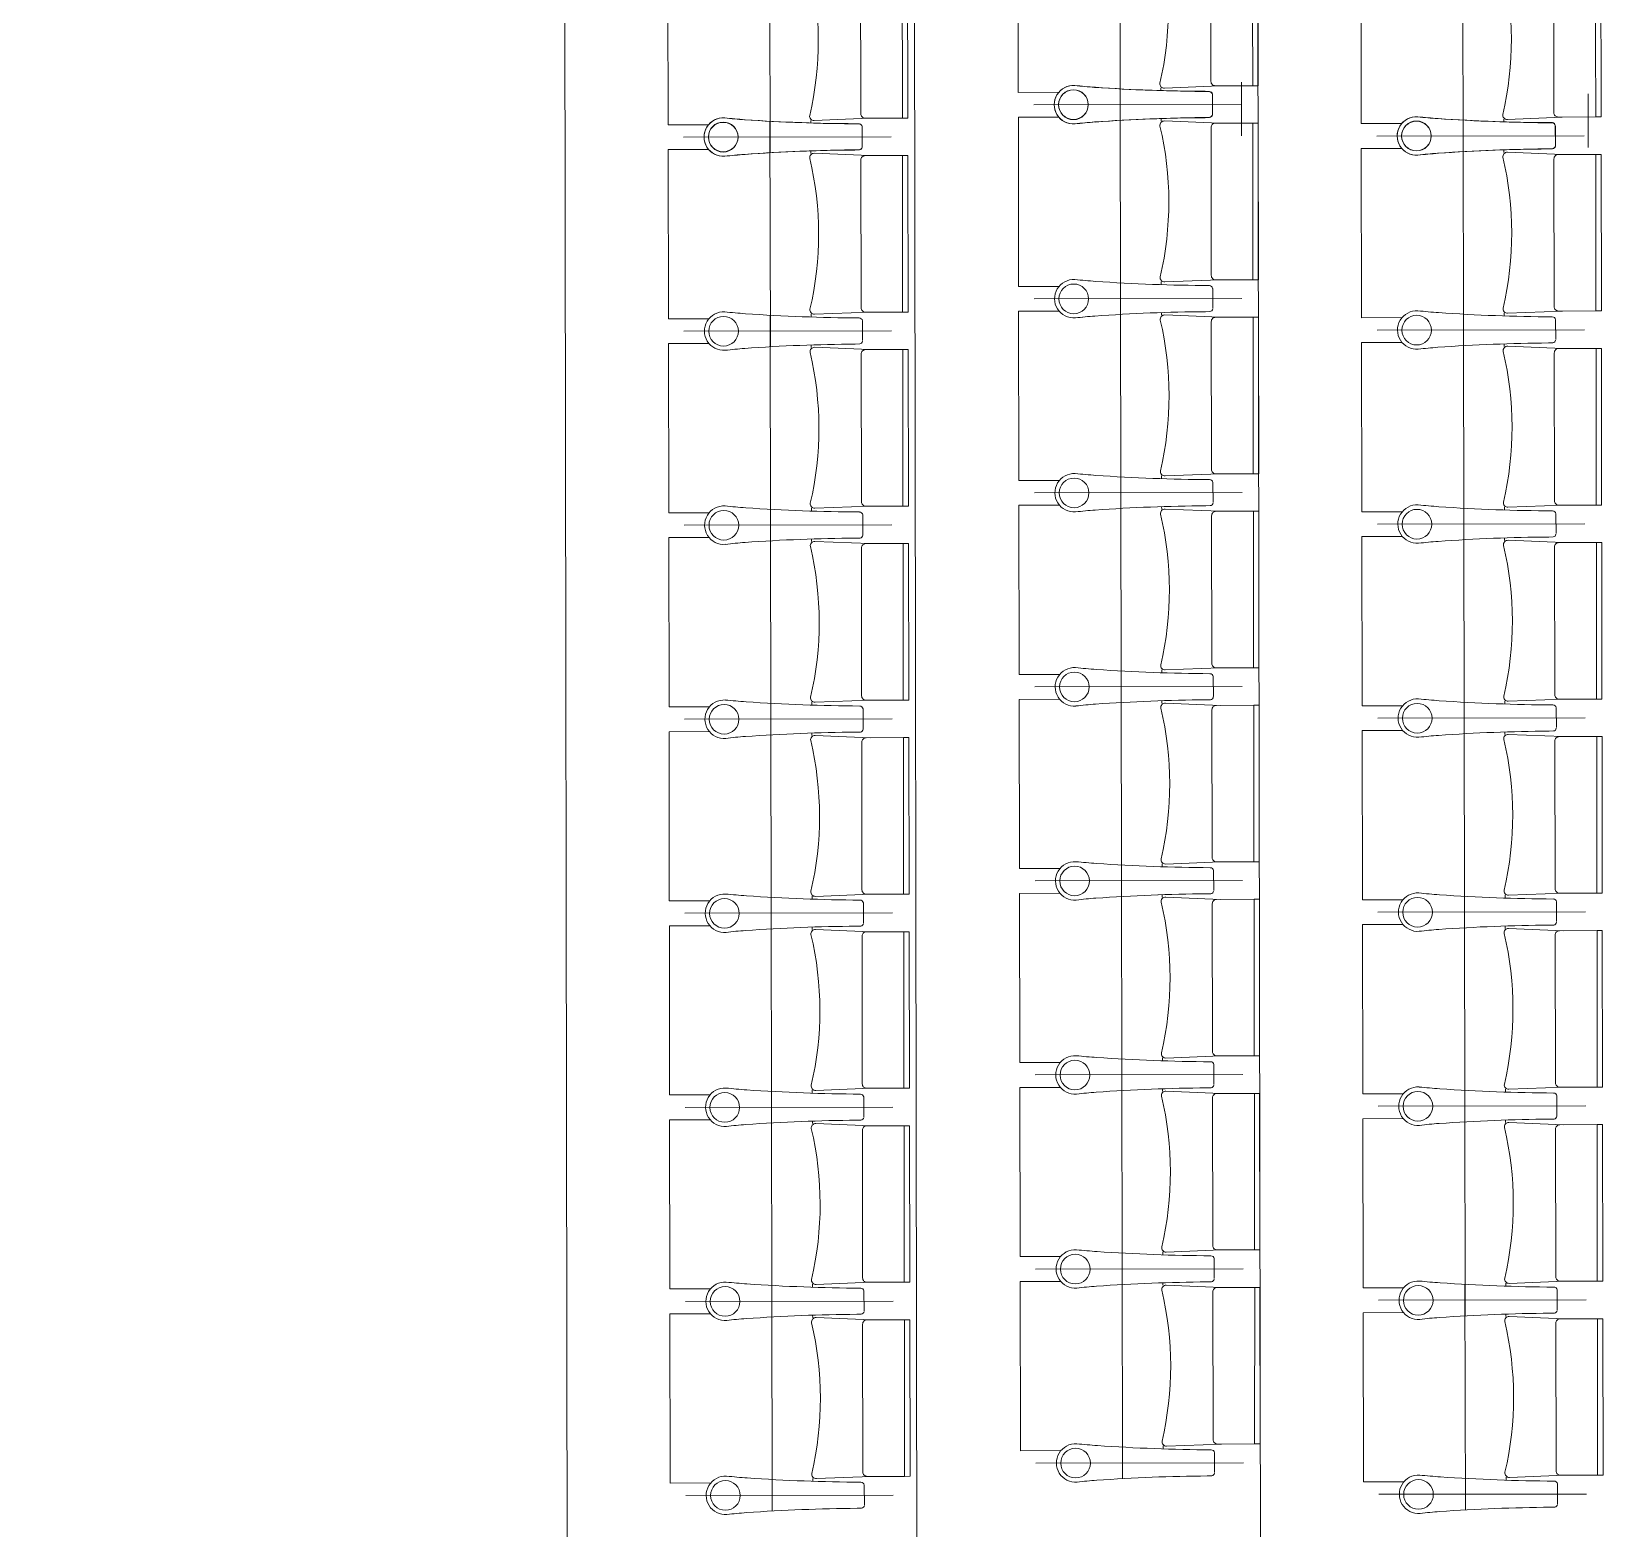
# Model space of a CAD drawing. Header units: millimetres. Extents: x 586 to 1010, y 369 to 668.
# Drawn here: x 692.656 to 697.187, y 471.354 to 475.666 of the extents above; entities that cross this region are included whole.
import ezdxf

# ---------------------------------------------------------------- set-up
doc = ezdxf.new("R2010")
doc.units = ezdxf.units.MM
doc.linetypes.add('CENTER', pattern=[2, 1.25, -0.25, 0.25, -0.25])
doc.linetypes.add('DASHED', pattern=[0.75, 0.5, -0.25])
doc.layers.add('plan line', color=7, linetype='Continuous', lineweight=15)

msp = doc.modelspace()

# ---------------------------------------------------------------- linework, layer by layer
at = {"color": 254, "lineweight": 25}
for points in [[(671.7124, 620.7085), (706.7355, 621.773), (754.2598, 613.8303), (814.6609, 600.1481), (855.7567, 598.0104), (895.0671, 567.0647), (920.0096, 542.0176), (952.0084, 521.2476), (977.2234, 504.6526), (979.6352, 479.2339), (986.3437, 463.8549), (988.7975, 462.3853)], [(654.944, 595.4717), (670.2671, 587.3174), (714.302, 595.1648), (787.0891, 595.1648), (819.3936, 580.9441), (821.0297, 562.8505), (813.4907, 552.7881), (808.7339, 539.6711), (796.4072, 534.7059), (791.0222, 527.249), (791.0222, 507.547), (797.3007, 476.5274), (814.9752, 463.8897), (836.1481, 474.6816), (874.0221, 478.5878), (885.7286, 462.7333), (863.0042, 436.0794), (845.7887, 420.6845), (845.1044, 408.6747)], [(639.2065, 583.4381), (644.7272, 575.638), (657.7961, 553.4401), (668.4043, 543.9291), (682.5178, 548.7307), (692.9838, 555.4778), (711.9339, 556.5828), (734.3456, 532.1334), (750.593, 477.7475), (754.1369, 444.164), (776.4657, 425.4473), (782.6172, 412.2355)]]:
    msp.add_spline(points, degree=3, dxfattribs=at)
at = {"layer": 'plan line'}
for p, q in [((696.1986, 469.5496), (696.1812, 480.5868)), ((694.2022, 469.5611), (694.1848, 480.569)), ((695.2092, 469.5887), (695.1919, 480.5447)), ((695.4985, 475.4901), (695.4978, 475.9774)), ((694.4899, 475.3969), (694.4892, 475.8842)), ((696.4863, 475.4001), (696.4855, 475.8874)), ((695.9095, 475.5026), (695.9095, 475.4953)), ((696.141, 475.5194), (696.1412, 475.3649)), ((695.6151, 475.4903), (695.4985, 475.4901)), ((696.0496, 475.4929), (696.0367, 475.4932)), ((696.0578, 475.4272), (696.0575, 475.4844)), ((696.0577, 475.4833), (696.0576, 475.4261)), ((697.1394, 475.4857), (697.1396, 475.3311)), ((694.9009, 475.4094), (694.9009, 475.4021)), ((695.6152, 475.4188), (695.4987, 475.4186)), ((695.4987, 475.4186), (695.4994, 474.9313)), ((695.9097, 475.4074), (695.9097, 475.4147)), ((696.0497, 475.4176), (696.0369, 475.4173)), ((696.8973, 475.4125), (696.8973, 475.4052)), ((694.6065, 475.3971), (694.4899, 475.3969)), ((695.041, 475.3997), (695.0281, 475.3999)), ((695.0492, 475.334), (695.0488, 475.3912)), ((695.0491, 475.3901), (695.0489, 475.3329)), ((696.6029, 475.4002), (696.4863, 475.4001)), ((697.0373, 475.4029), (697.0245, 475.4031)), ((697.0456, 475.3372), (697.0452, 475.3943)), ((697.0455, 475.3932), (697.0453, 475.3361)), ((694.6066, 475.3256), (694.49, 475.3254)), ((694.49, 475.3254), (694.4908, 474.8381)), ((694.9011, 475.3142), (694.9011, 475.3215)), ((695.0411, 475.3243), (695.0282, 475.3241)), ((696.603, 475.3288), (696.4864, 475.3286)), ((696.4864, 475.3286), (696.4872, 474.8413)), ((696.8974, 475.3174), (696.8974, 475.3247)), ((697.0374, 475.3275), (697.0246, 475.3272)), ((695.4994, 474.9313), (695.616, 474.9315)), ((695.9104, 474.9364), (695.9104, 474.9448)), ((696.0587, 474.8684), (696.0584, 474.9256)), ((696.0587, 474.8684), (696.0584, 474.9256)), ((694.4908, 474.8381), (694.6074, 474.8383)), ((694.9018, 474.8432), (694.9018, 474.8516)), ((695.0501, 474.7752), (695.0497, 474.8324)), ((695.0501, 474.7752), (695.0497, 474.8324)), ((695.6161, 474.86), (695.4995, 474.8598)), ((695.4995, 474.8598), (695.5003, 474.3725)), ((695.9106, 474.8487), (695.9106, 474.856)), ((696.0506, 474.8588), (696.0377, 474.8585)), ((696.0506, 474.8588), (696.0377, 474.8585)), ((696.4872, 474.8413), (696.6038, 474.8414)), ((696.8982, 474.8463), (696.8982, 474.8547)), ((697.0464, 474.7784), (697.0461, 474.8355)), ((697.0464, 474.7784), (697.0461, 474.8355)), ((694.6075, 474.7668), (694.4909, 474.7666)), ((694.4909, 474.7666), (694.4917, 474.2793)), ((694.9019, 474.7554), (694.9019, 474.7627)), ((695.042, 474.7655), (695.0291, 474.7653)), ((695.042, 474.7655), (695.0291, 474.7653)), ((696.6039, 474.77), (696.4873, 474.7698)), ((696.4873, 474.7698), (696.4881, 474.2825)), ((696.8983, 474.7586), (696.8983, 474.7659)), ((697.0383, 474.7687), (697.0255, 474.7684)), ((697.0383, 474.7687), (697.0255, 474.7684)), ((695.5003, 474.3725), (695.6169, 474.3727)), ((695.9113, 474.3776), (695.9113, 474.386)), ((696.0596, 474.3096), (696.0592, 474.3668)), ((696.0596, 474.3096), (696.0592, 474.3668)), ((694.4917, 474.2793), (694.6083, 474.2795)), ((694.9027, 474.2844), (694.9027, 474.2928)), ((695.051, 474.2164), (695.0506, 474.2736)), ((695.051, 474.2164), (695.0506, 474.2736)), ((695.617, 474.3012), (695.5004, 474.301)), ((695.5004, 474.301), (695.5012, 473.8137)), ((695.9115, 474.2899), (695.9114, 474.2972)), ((696.0515, 474.3), (696.0386, 474.2997)), ((696.0515, 474.3), (696.0386, 474.2997)), ((696.4881, 474.2825), (696.6046, 474.2826)), ((696.8991, 474.2875), (696.8991, 474.2959)), ((697.0473, 474.2196), (697.047, 474.2767)), ((697.0473, 474.2196), (697.047, 474.2767)), ((694.6084, 474.208), (694.4918, 474.2078)), ((694.4918, 474.2078), (694.4926, 473.7205)), ((694.9028, 474.1966), (694.9028, 474.2039)), ((695.0428, 474.2067), (695.03, 474.2065)), ((695.0428, 474.2067), (695.03, 474.2065)), ((696.6048, 474.2112), (696.4882, 474.211)), ((696.4882, 474.211), (696.4889, 473.7237)), ((696.8992, 474.1998), (696.8992, 474.2071)), ((697.0392, 474.2099), (697.0264, 474.2096)), ((697.0392, 474.2099), (697.0264, 474.2096)), ((695.9122, 473.8188), (695.9122, 473.8272)), ((695.5012, 473.8137), (695.6178, 473.8139)), ((696.0605, 473.7508), (696.0601, 473.808)), ((696.0605, 473.7508), (696.0601, 473.808)), ((694.9036, 473.7256), (694.9036, 473.734)), ((695.6179, 473.7424), (695.5013, 473.7422)), ((695.5013, 473.7422), (695.5021, 473.2549)), ((695.9123, 473.7311), (695.9123, 473.7384)), ((696.0523, 473.7412), (696.0395, 473.7409)), ((696.0523, 473.7412), (696.0395, 473.7409)), ((696.8999, 473.7287), (696.8999, 473.7371)), ((694.4926, 473.7205), (694.6092, 473.7207)), ((695.0518, 473.6576), (695.0515, 473.7148)), ((695.0518, 473.6576), (695.0515, 473.7148)), ((696.4889, 473.7237), (696.6055, 473.7238)), ((697.0482, 473.6608), (697.0479, 473.7179)), ((697.0482, 473.6608), (697.0479, 473.7179)), ((694.6093, 473.6492), (694.4927, 473.649)), ((694.4927, 473.649), (694.4934, 473.1617)), ((694.9037, 473.6378), (694.9037, 473.6451)), ((695.0437, 473.648), (695.0309, 473.6477)), ((695.0437, 473.648), (695.0309, 473.6477)), ((696.6056, 473.6524), (696.4891, 473.6522)), ((696.4891, 473.6522), (696.4898, 473.1649)), ((696.9001, 473.641), (696.9001, 473.6483)), ((697.0401, 473.6511), (697.0272, 473.6508)), ((697.0401, 473.6511), (697.0272, 473.6508)), ((695.5021, 473.2549), (695.6187, 473.2551)), ((695.9131, 473.26), (695.9131, 473.2684)), ((696.0613, 473.192), (696.061, 473.2492)), ((696.0613, 473.192), (696.061, 473.2492)), ((694.4934, 473.1617), (694.61, 473.1619)), ((694.9045, 473.1668), (694.9044, 473.1752)), ((695.0527, 473.0988), (695.0524, 473.156)), ((695.0527, 473.0988), (695.0524, 473.156)), ((695.6188, 473.1836), (695.5022, 473.1834)), ((695.5022, 473.1834), (695.503, 472.6961)), ((695.9132, 473.1723), (695.9132, 473.1796)), ((696.0532, 473.1824), (696.0404, 473.1821)), ((696.0532, 473.1824), (696.0404, 473.1821)), ((696.4898, 473.1649), (696.6064, 473.165)), ((696.9008, 473.1699), (696.9008, 473.1783)), ((697.0491, 473.102), (697.0487, 473.1591)), ((697.0491, 473.102), (697.0487, 473.1591)), ((694.6102, 473.0904), (694.4936, 473.0902)), ((694.4936, 473.0902), (694.4943, 472.6029)), ((694.9046, 473.0791), (694.9046, 473.0864)), ((695.0446, 473.0892), (695.0318, 473.0889)), ((695.0446, 473.0892), (695.0318, 473.0889)), ((696.6065, 473.0936), (696.4899, 473.0934)), ((696.4899, 473.0934), (696.4907, 472.6061)), ((696.901, 473.0822), (696.901, 473.0895)), ((697.041, 473.0923), (697.0281, 473.092)), ((697.041, 473.0923), (697.0281, 473.092)), ((695.503, 472.6961), (695.6195, 472.6963)), ((695.914, 472.7012), (695.9139, 472.7096)), ((696.0622, 472.6332), (696.0619, 472.6904)), ((696.0622, 472.6332), (696.0619, 472.6904)), ((694.4943, 472.6029), (694.6109, 472.6031)), ((694.9053, 472.608), (694.9053, 472.6164)), ((695.0536, 472.54), (695.0533, 472.5972)), ((695.0536, 472.54), (695.0533, 472.5972)), ((695.6197, 472.6248), (695.5031, 472.6246)), ((695.5031, 472.6246), (695.5038, 472.1373)), ((695.9141, 472.6135), (695.9141, 472.6208)), ((696.0541, 472.6236), (696.0413, 472.6233)), ((696.0541, 472.6236), (696.0413, 472.6233)), ((696.4907, 472.6061), (696.6073, 472.6062)), ((696.9017, 472.6111), (696.9017, 472.6195)), ((697.05, 472.5432), (697.0496, 472.6003)), ((697.05, 472.5432), (697.0496, 472.6003)), ((694.611, 472.5316), (694.4944, 472.5314)), ((694.4944, 472.5314), (694.4952, 472.0441)), ((694.9055, 472.5203), (694.9055, 472.5276)), ((695.0455, 472.5304), (695.0326, 472.5301)), ((695.0455, 472.5304), (695.0326, 472.5301)), ((696.6074, 472.5348), (696.4908, 472.5346)), ((696.4908, 472.5346), (696.4916, 472.0473)), ((696.9018, 472.5234), (696.9018, 472.5307)), ((697.0419, 472.5335), (697.029, 472.5332)), ((697.0419, 472.5335), (697.029, 472.5332)), ((695.9148, 472.1424), (695.9148, 472.1508)), ((695.5038, 472.1373), (695.6204, 472.1375)), ((696.0631, 472.0744), (696.0628, 472.1316)), ((696.0631, 472.0744), (696.0628, 472.1316)), ((694.9062, 472.0492), (694.9062, 472.0576)), ((695.6205, 472.066), (695.5039, 472.0658)), ((695.5039, 472.0658), (695.5047, 471.5785)), ((695.915, 472.0547), (695.915, 472.062)), ((696.055, 472.0648), (696.0421, 472.0645)), ((696.055, 472.0648), (696.0421, 472.0645)), ((696.9026, 472.0523), (696.9026, 472.0607)), ((694.4952, 472.0441), (694.6118, 472.0443)), ((695.0545, 471.9812), (695.0541, 472.0384)), ((695.0545, 471.9812), (695.0541, 472.0384)), ((696.4916, 472.0473), (696.6082, 472.0474)), ((697.0509, 471.9844), (697.0505, 472.0415)), ((697.0509, 471.9844), (697.0505, 472.0415)), ((694.6119, 471.9728), (694.4953, 471.9726)), ((694.4953, 471.9726), (694.4961, 471.4853)), ((694.9064, 471.9615), (694.9063, 471.9688)), ((695.0464, 471.9716), (695.0335, 471.9713)), ((695.0464, 471.9716), (695.0335, 471.9713)), ((696.6083, 471.976), (696.4917, 471.9758)), ((696.4917, 471.9758), (696.4925, 471.4885)), ((696.9027, 471.9646), (696.9027, 471.9719)), ((697.0427, 471.9747), (697.0299, 471.9744)), ((697.0427, 471.9747), (697.0299, 471.9744)), ((695.5047, 471.5785), (695.6213, 471.5787)), ((695.9157, 471.5836), (695.9157, 471.592)), ((696.064, 471.5156), (696.0636, 471.5728)), ((694.4961, 471.4853), (694.6127, 471.4855)), ((694.9071, 471.4904), (694.9071, 471.4988)), ((695.0554, 471.4224), (695.055, 471.4796)), ((696.0559, 471.506), (696.043, 471.5057)), ((696.4925, 471.4885), (696.6091, 471.4886)), ((696.9035, 471.4935), (696.9035, 471.5019)), ((697.0517, 471.4256), (697.0514, 471.4827)), ((695.0473, 471.4128), (695.0344, 471.4125)), ((697.0436, 471.4159), (697.0308, 471.4156))]:
    msp.add_line(p, q, dxfattribs=at)
at = {"layer": 'plan line', "linetype": 'DASHED', "ltscale": 3}
for p, q in [((695.7922, 475.4094), (695.7912, 476.0589)), ((694.7836, 475.3162), (694.7825, 475.9657)), ((696.7799, 475.3193), (696.7789, 475.9689)), ((695.7921, 475.5003), (695.7931, 474.8507)), ((694.7834, 475.4071), (694.7845, 474.7575)), ((696.7798, 475.4102), (696.7808, 474.7607)), ((695.7929, 474.9415), (695.794, 474.2919)), ((694.7843, 474.8483), (694.7853, 474.1987)), ((696.7807, 474.8514), (696.7817, 474.2019)), ((695.7938, 474.3827), (695.7948, 473.7331)), ((694.7852, 474.2895), (694.7862, 473.6399)), ((696.7816, 474.2926), (696.7826, 473.6431)), ((695.7947, 473.8239), (695.7957, 473.1743)), ((694.7861, 473.7307), (694.7871, 473.0811)), ((696.7824, 473.7338), (696.7835, 473.0843)), ((695.7956, 473.2651), (695.7966, 472.6155)), ((694.787, 473.1719), (694.788, 472.5223)), ((696.7833, 473.175), (696.7844, 472.5255)), ((695.7965, 472.7063), (695.7975, 472.0567)), ((694.7878, 472.6131), (694.7889, 471.9635)), ((696.7842, 472.6162), (696.7852, 471.9667)), ((695.7973, 472.1475), (695.7984, 471.4979)), ((694.7887, 472.0543), (694.7897, 471.4047)), ((696.7851, 472.0574), (696.7861, 471.4079))]:
    msp.add_line(p, q, dxfattribs=at)
at = {"layer": 'plan line', "linetype": 'CENTER', "ltscale": 3}
for p, q in [((696.1411, 475.4554), (695.5432, 475.4544)), ((696.1411, 475.4554), (695.5432, 475.4544)), ((695.1325, 475.3622), (694.5345, 475.3612)), ((695.1325, 475.3622), (694.5345, 475.3612)), ((697.1288, 475.3653), (696.5309, 475.3644)), ((697.1288, 475.3653), (696.5309, 475.3644)), ((696.142, 474.8966), (695.544, 474.8956)), ((696.142, 474.8966), (695.544, 474.8956)), ((695.1334, 474.8034), (694.5354, 474.8024)), ((695.1334, 474.8034), (694.5354, 474.8024)), ((697.1297, 474.8065), (696.5318, 474.8056)), ((697.1297, 474.8065), (696.5318, 474.8056)), ((696.1429, 474.3378), (695.5449, 474.3368)), ((696.1429, 474.3378), (695.5449, 474.3368)), ((695.1342, 474.2446), (694.5363, 474.2436)), ((695.1342, 474.2446), (694.5363, 474.2436)), ((697.1306, 474.2477), (696.5327, 474.2468)), ((697.1306, 474.2477), (696.5327, 474.2468)), ((696.1437, 473.779), (695.5458, 473.778)), ((696.1437, 473.779), (695.5458, 473.778)), ((695.1351, 473.6858), (694.5372, 473.6848)), ((695.1351, 473.6858), (694.5372, 473.6848)), ((697.1315, 473.6889), (696.5336, 473.688)), ((697.1315, 473.6889), (696.5336, 473.688)), ((696.1446, 473.2202), (695.5467, 473.2192)), ((696.1446, 473.2202), (695.5467, 473.2192)), ((695.136, 473.127), (694.5381, 473.126)), ((695.136, 473.127), (694.5381, 473.126)), ((697.1324, 473.1301), (696.5344, 473.1292)), ((697.1324, 473.1301), (696.5344, 473.1292)), ((696.1455, 472.6614), (695.5476, 472.6604)), ((696.1455, 472.6614), (695.5476, 472.6604)), ((695.1369, 472.5682), (694.539, 472.5672)), ((695.1369, 472.5682), (694.539, 472.5672)), ((697.1333, 472.5713), (696.5353, 472.5704)), ((697.1333, 472.5713), (696.5353, 472.5704)), ((696.1464, 472.1026), (695.5485, 472.1016)), ((696.1464, 472.1026), (695.5485, 472.1016)), ((695.1378, 472.0094), (694.5398, 472.0084)), ((695.1378, 472.0094), (694.5398, 472.0084)), ((697.1341, 472.0125), (696.5362, 472.0116)), ((697.1341, 472.0125), (696.5362, 472.0116)), ((696.1473, 471.5438), (695.5493, 471.5428)), ((695.1386, 471.4506), (694.5407, 471.4496)), ((697.135, 471.4537), (696.5371, 471.4528))]:
    msp.add_line(p, q, dxfattribs=at)
at = {"layer": 'plan line'}
for points in [[(696.0769, 475.9601), (695.9186, 475.9657, 0.474715), (695.9057, 475.9509, -0.115865), (695.9064, 475.5169, 0.474715), (695.9194, 475.5022), (696.0776, 475.5093)], [(696.1724, 475.9602), (696.0654, 475.9601, 0.414214), (696.0528, 475.9474), (696.0534, 475.5219, 0.414214), (696.0661, 475.5092), (696.1739, 475.5094), (696.1724, 475.9602)], [(695.0683, 475.8669), (694.91, 475.8725, 0.474715), (694.8971, 475.8577, -0.115865), (694.8978, 475.4237, 0.474715), (694.9107, 475.409), (695.069, 475.4161)], [(695.1638, 475.867), (695.0568, 475.8669, 0.414214), (695.0441, 475.8541), (695.0448, 475.4287, 0.414214), (695.0575, 475.416), (695.1653, 475.4162), (695.1638, 475.867)], [(697.0646, 475.87), (696.9064, 475.8756, 0.474715), (696.8934, 475.8609, -0.115865), (696.8941, 475.4268, 0.474715), (696.9071, 475.4121), (697.0653, 475.4192)], [(697.1602, 475.8702), (697.0532, 475.87, 0.414214), (697.0405, 475.8573), (697.0412, 475.4319, 0.414214), (697.0539, 475.4192), (697.1617, 475.4193), (697.1602, 475.8702)], [(696.0785, 474.9505), (695.9202, 474.9444, -0.474715), (695.9073, 474.9591, 0.115865), (695.9066, 475.3931, -0.474715), (695.9195, 475.4079), (696.0778, 475.4013)], [(696.174, 474.9506), (696.067, 474.9505, -0.414214), (696.0543, 474.9631), (696.0536, 475.3886, -0.414214), (696.0663, 475.4013), (696.1741, 475.4015), (696.174, 474.9506)], [(695.0699, 474.8573), (694.9116, 474.8512, -0.474715), (694.8986, 474.8659, 0.115865), (694.898, 475.2999, -0.474715), (694.9109, 475.3147), (695.0691, 475.3081)], [(697.0662, 474.8604), (696.908, 474.8543, -0.474715), (696.895, 474.869, 0.115865), (696.8943, 475.3031, -0.474715), (696.9073, 475.3178), (697.0655, 475.3112)], [(695.1654, 474.8574), (695.0584, 474.8572, -0.414214), (695.0457, 474.8699), (695.045, 475.2953, -0.414214), (695.0577, 475.3081), (695.1655, 475.3083), (695.1654, 474.8574)], [(697.1618, 474.8606), (697.0548, 474.8604, -0.414214), (697.0421, 474.8731), (697.0414, 475.2985, -0.414214), (697.0541, 475.3112), (697.1618, 475.3114), (697.1618, 474.8606)], [(696.0794, 474.3917), (695.9211, 474.3856, -0.474715), (695.9081, 474.4003, 0.115865), (695.9075, 474.8343, -0.474715), (695.9204, 474.8491), (696.0786, 474.8425)], [(696.1749, 474.3918), (696.0679, 474.3917, -0.414214), (696.0552, 474.4043), (696.0545, 474.8298, -0.414214), (696.0672, 474.8425), (696.175, 474.8427), (696.1749, 474.3918)], [(695.0707, 474.2985), (694.9125, 474.2924, -0.474715), (694.8995, 474.3071, 0.115865), (694.8988, 474.7411, -0.474715), (694.9118, 474.7559), (695.07, 474.7493)], [(695.1663, 474.2986), (695.0593, 474.2984, -0.414214), (695.0466, 474.3111), (695.0459, 474.7365, -0.414214), (695.0586, 474.7493), (695.1664, 474.7495), (695.1663, 474.2986)], [(697.0671, 474.3016), (696.9089, 474.2955, -0.474715), (696.8959, 474.3102, 0.115865), (696.8952, 474.7443, -0.474715), (696.9081, 474.759), (697.0664, 474.7524)], [(697.1627, 474.3018), (697.0557, 474.3016, -0.414214), (697.0429, 474.3143), (697.0423, 474.7397, -0.414214), (697.0549, 474.7524), (697.1627, 474.7526), (697.1627, 474.3018)], [(696.0802, 473.8329), (695.922, 473.8268, -0.474715), (695.909, 473.8415, 0.115865), (695.9083, 474.2755, -0.474715), (695.9213, 474.2903), (696.0795, 474.2837)], [(696.1758, 473.833), (696.0688, 473.8329, -0.414214), (696.0561, 473.8455), (696.0554, 474.271, -0.414214), (696.0681, 474.2837), (696.1759, 474.2839), (696.1758, 473.833)], [(695.0716, 473.7397), (694.9134, 473.7336, -0.474715), (694.9004, 473.7483, 0.115865), (694.8997, 474.1823, -0.474715), (694.9127, 474.1971), (695.0709, 474.1905)], [(695.1672, 473.7398), (695.0602, 473.7396, -0.414214), (695.0474, 473.7523), (695.0468, 474.1778, -0.414214), (695.0595, 474.1905), (695.1672, 474.1907), (695.1672, 473.7398)], [(697.068, 473.7428), (696.9098, 473.7367, -0.474715), (696.8968, 473.7514, 0.115865), (696.8961, 474.1855, -0.474715), (696.909, 474.2002), (697.0673, 474.1936)], [(697.1636, 473.743), (697.0565, 473.7428, -0.414214), (697.0438, 473.7555), (697.0431, 474.1809, -0.414214), (697.0558, 474.1936), (697.1636, 474.1938), (697.1636, 473.743)], [(696.0811, 473.2741), (695.9229, 473.268, -0.474715), (695.9099, 473.2827, 0.115865), (695.9092, 473.7167, -0.474715), (695.9222, 473.7315), (696.0804, 473.7249)], [(696.1767, 473.2742), (696.0697, 473.2741, -0.414214), (696.057, 473.2867), (696.0563, 473.7122, -0.414214), (696.069, 473.7249), (696.1767, 473.7251), (696.1767, 473.2742)], [(695.0725, 473.1809), (694.9143, 473.1748, -0.474715), (694.9013, 473.1895, 0.115865), (694.9006, 473.6235, -0.474715), (694.9135, 473.6383), (695.0718, 473.6317)], [(697.0689, 473.184), (696.9106, 473.1779, -0.474715), (696.8977, 473.1926, 0.115865), (696.897, 473.6267, -0.474715), (696.9099, 473.6414), (697.0682, 473.6348)], [(695.1681, 473.181), (695.0611, 473.1808, -0.414214), (695.0483, 473.1935), (695.0477, 473.619, -0.414214), (695.0603, 473.6317), (695.1681, 473.6319), (695.1681, 473.181)], [(697.1644, 473.1842), (697.0574, 473.184, -0.414214), (697.0447, 473.1967), (697.044, 473.6221, -0.414214), (697.0567, 473.6348), (697.1645, 473.635), (697.1644, 473.1842)], [(696.082, 472.7153), (695.9238, 472.7092, -0.474715), (695.9108, 472.7239, 0.115865), (695.9101, 473.1579, -0.474715), (695.923, 473.1727), (696.0813, 473.1661)], [(696.1776, 472.7155), (696.0706, 472.7153, -0.414214), (696.0578, 472.7279), (696.0572, 473.1534, -0.414214), (696.0698, 473.1661), (696.1776, 473.1663), (696.1776, 472.7155)], [(695.0734, 472.6221), (694.9151, 472.616, -0.474715), (694.9022, 472.6307, 0.115865), (694.9015, 473.0647, -0.474715), (694.9144, 473.0795), (695.0727, 473.0729)], [(695.1689, 472.6222), (695.0619, 472.6221, -0.414214), (695.0492, 472.6347), (695.0485, 473.0602, -0.414214), (695.0612, 473.0729), (695.169, 473.0731), (695.1689, 472.6222)], [(697.0697, 472.6252), (696.9115, 472.6191, -0.474715), (696.8985, 472.6338, 0.115865), (696.8979, 473.0679, -0.474715), (696.9108, 473.0826), (697.069, 473.076)], [(697.1653, 472.6254), (697.0583, 472.6252, -0.414214), (697.0456, 472.6379), (697.0449, 473.0633, -0.414214), (697.0576, 473.076), (697.1654, 473.0762), (697.1653, 472.6254)], [(696.0829, 472.1565), (695.9246, 472.1504, -0.474715), (695.9117, 472.1651, 0.115865), (695.911, 472.5991, -0.474715), (695.9239, 472.6139), (696.0822, 472.6073)], [(696.1784, 472.1567), (696.0714, 472.1565, -0.414214), (696.0587, 472.1691), (696.058, 472.5946, -0.414214), (696.0707, 472.6073), (696.1785, 472.6075), (696.1784, 472.1567)], [(695.0743, 472.0633), (694.916, 472.0572, -0.474715), (694.903, 472.0719, 0.115865), (694.9024, 472.5059, -0.474715), (694.9153, 472.5207), (695.0735, 472.5141)], [(695.1698, 472.0634), (695.0628, 472.0633, -0.414214), (695.0501, 472.0759), (695.0494, 472.5014, -0.414214), (695.0621, 472.5141), (695.1699, 472.5143), (695.1698, 472.0634)], [(697.0706, 472.0664), (696.9124, 472.0603, -0.474715), (696.8994, 472.075, 0.115865), (696.8987, 472.5091, -0.474715), (696.9117, 472.5238), (697.0699, 472.5172)], [(697.1662, 472.0666), (697.0592, 472.0664, -0.414214), (697.0465, 472.0791), (697.0458, 472.5045, -0.414214), (697.0585, 472.5172), (697.1662, 472.5174), (697.1662, 472.0666)], [(696.0838, 471.5977), (695.9255, 471.5916, -0.474715), (695.9126, 471.6063, 0.115865), (695.9119, 472.0404, -0.474715), (695.9248, 472.0551), (696.0831, 472.0485)], [(696.1793, 471.5979), (696.0723, 471.5977, -0.414214), (696.0596, 471.6103), (696.0589, 472.0358, -0.414214), (696.0716, 472.0485), (696.1794, 472.0487), (696.1793, 471.5979)], [(695.0751, 471.5045), (694.9169, 471.4984, -0.474715), (694.9039, 471.5131, 0.115865), (694.9032, 471.9471, -0.474715), (694.9162, 471.9619), (695.0744, 471.9553)], [(697.0715, 471.5076), (696.9133, 471.5015, -0.474715), (696.9003, 471.5162, 0.115865), (696.8996, 471.9503, -0.474715), (696.9125, 471.965), (697.0708, 471.9584)], [(695.1707, 471.5046), (695.0637, 471.5045, -0.414214), (695.051, 471.5171), (695.0503, 471.9426, -0.414214), (695.063, 471.9553), (695.1708, 471.9555), (695.1707, 471.5046)], [(697.1671, 471.5078), (697.0601, 471.5076, -0.414214), (697.0473, 471.5203), (697.0467, 471.9457, -0.414214), (697.0594, 471.9584), (697.1671, 471.9586), (697.1671, 471.5078)]]:
    msp.add_lwpolyline(points, format="xyb", dxfattribs=at)
for points in [[(696.1884, 475.9602), (696.1892, 475.5094), (696.1739, 475.5094), (696.1724, 475.9602), (696.1884, 475.9602)], [(695.1798, 475.867), (695.1805, 475.4162), (695.1653, 475.4162), (695.1638, 475.867), (695.1798, 475.867)], [(697.1762, 475.8702), (697.1769, 475.4194), (697.1617, 475.4193), (697.1602, 475.8702), (697.1762, 475.8702)], [(696.19, 474.9507), (696.1893, 475.4015), (696.1741, 475.4015), (696.174, 474.9506), (696.19, 474.9507)], [(695.1814, 474.8575), (695.1807, 475.3083), (695.1655, 475.3083), (695.1654, 474.8574), (695.1814, 474.8575)], [(697.1778, 474.8606), (697.1771, 475.3114), (697.1618, 475.3114), (697.1618, 474.8606), (697.1778, 474.8606)], [(696.1909, 474.3919), (696.1902, 474.8427), (696.175, 474.8427), (696.1749, 474.3918), (696.1909, 474.3919)], [(695.1823, 474.2987), (695.1816, 474.7495), (695.1664, 474.7495), (695.1663, 474.2986), (695.1823, 474.2987)], [(697.1787, 474.3018), (697.178, 474.7526), (697.1627, 474.7526), (697.1627, 474.3018), (697.1787, 474.3018)], [(696.1918, 473.8331), (696.1911, 474.2839), (696.1759, 474.2839), (696.1758, 473.833), (696.1918, 473.8331)], [(695.1832, 473.7399), (695.1825, 474.1907), (695.1672, 474.1907), (695.1672, 473.7398), (695.1832, 473.7399)], [(697.1796, 473.743), (697.1788, 474.1938), (697.1636, 474.1938), (697.1636, 473.743), (697.1796, 473.743)], [(696.1927, 473.2743), (696.192, 473.7251), (696.1767, 473.7251), (696.1767, 473.2742), (696.1927, 473.2743)], [(695.1841, 473.1811), (695.1834, 473.6319), (695.1681, 473.6319), (695.1681, 473.181), (695.1841, 473.1811)], [(697.1804, 473.1842), (697.1797, 473.635), (697.1645, 473.635), (697.1644, 473.1842), (697.1804, 473.1842)], [(696.1936, 472.7155), (696.1929, 473.1663), (696.1776, 473.1663), (696.1776, 472.7155), (696.1936, 472.7155)], [(695.1849, 472.6223), (695.1842, 473.0731), (695.169, 473.0731), (695.1689, 472.6222), (695.1849, 472.6223)], [(697.1813, 472.6254), (697.1806, 473.0762), (697.1654, 473.0762), (697.1653, 472.6254), (697.1813, 472.6254)], [(696.1945, 472.1567), (696.1937, 472.6075), (696.1785, 472.6075), (696.1784, 472.1567), (696.1945, 472.1567)], [(695.1858, 472.0635), (695.1851, 472.5143), (695.1699, 472.5143), (695.1698, 472.0634), (695.1858, 472.0635)], [(697.1822, 472.0666), (697.1815, 472.5174), (697.1662, 472.5174), (697.1662, 472.0666), (697.1822, 472.0666)], [(696.1953, 471.5979), (696.1946, 472.0487), (696.1794, 472.0487), (696.1793, 471.5979), (696.1953, 471.5979)], [(695.1867, 471.5047), (695.186, 471.9555), (695.1708, 471.9555), (695.1707, 471.5046), (695.1867, 471.5047)], [(697.1831, 471.5078), (697.1824, 471.9586), (697.1671, 471.9586), (697.1671, 471.5078), (697.1831, 471.5078)]]:
    msp.add_lwpolyline(points, dxfattribs=at)
for centre in [(695.6573, 475.455), (695.6573, 475.4543), (696.6451, 475.3649), (696.6451, 475.3642), (694.6487, 475.3618), (694.6487, 475.3611), (695.6582, 474.8955), (695.6582, 474.8955), (694.6496, 474.8023), (694.6496, 474.8023), (696.6459, 474.8054), (696.6459, 474.8054), (695.6591, 474.3367), (695.6591, 474.3367), (694.6505, 474.2435), (694.6505, 474.2435), (696.6468, 474.2466), (696.6468, 474.2466), (695.66, 473.7779), (695.66, 473.7779), (696.6477, 473.6878), (696.6477, 473.6878), (694.6513, 473.6847), (694.6513, 473.6847), (695.6608, 473.2191), (695.6608, 473.2191), (694.6522, 473.1259), (694.6522, 473.1259), (696.6486, 473.129), (696.6486, 473.129), (695.6617, 472.6603), (695.6617, 472.6603), (694.6531, 472.5671), (694.6531, 472.5671), (696.6495, 472.5702), (696.6495, 472.5702), (695.6626, 472.1015), (695.6626, 472.1015), (696.6504, 472.0114), (696.6504, 472.0114), (694.654, 472.0083), (694.654, 472.0083), (695.6635, 471.5427), (694.6549, 471.4495), (696.6512, 471.4526)]:
    msp.add_circle(centre, 0.0427, dxfattribs=at)
for centre, radius, start, end in [((695.6575, 475.4546), 0.0554, 86.596, 274.6384), ((695.6575, 475.4546), 0.0554, 85.5424, 273.5847), ((696.0365, 479.4474), 3.9554, 264.5499, 265.418), ((695.7821, 476.4973), 0.9947, 263.0552, 266.318), ((696.0566, 480.4897), 4.9966, 266.1162, 269.7717), ((696.0822, 480.8211), 5.3287, 266.1073, 269.6309), ((696.0479, 475.4828), 0.00967, 9.2643, 90.7147), ((696.0482, 475.4837), 0.00935, 8.5288, 81.652), ((694.6489, 475.3614), 0.0554, 86.596, 274.6384), ((694.6489, 475.3614), 0.0554, 85.5424, 273.5847), ((695.0278, 479.3542), 3.9554, 264.5499, 265.418), ((694.7735, 476.4041), 0.9947, 263.0552, 266.318), ((695.048, 480.3965), 4.9966, 266.1162, 269.7717), ((695.0736, 480.7279), 5.3287, 266.1073, 269.6309), ((695.7854, 474.4124), 0.9947, 93.8628, 97.1256), ((696.0725, 470.4208), 4.9966, 90.409, 94.0646), ((696.0992, 470.0895), 5.3287, 90.5499, 94.0735), ((696.048, 475.4277), 0.00967, 269.4661, 350.9165), ((696.0483, 475.4268), 0.00935, 278.5288, 351.652), ((696.6452, 475.3646), 0.0554, 86.596, 274.6384), ((696.6452, 475.3646), 0.0554, 85.5424, 273.5847), ((697.0242, 479.3573), 3.9554, 264.5499, 265.418), ((696.7698, 476.4072), 0.9947, 263.0552, 266.318), ((697.0444, 480.3997), 4.9966, 266.1162, 269.7717), ((697.07, 480.731), 5.3287, 266.1073, 269.6309), ((695.0393, 475.3896), 0.00967, 9.2643, 90.7147), ((695.0396, 475.3905), 0.00935, 8.5288, 81.652), ((696.0491, 471.4631), 3.9554, 94.7628, 95.6309), ((697.0357, 475.3928), 0.00967, 9.2643, 90.7147), ((697.036, 475.3936), 0.00935, 8.5288, 81.652), ((695.0639, 470.3276), 4.9966, 90.409, 94.0646), ((695.0905, 469.9963), 5.3287, 90.5499, 94.0735), ((695.0394, 475.3345), 0.00967, 269.4661, 350.9165), ((695.0397, 475.3336), 0.00935, 278.5288, 351.652), ((697.0368, 471.373), 3.9554, 94.7628, 95.6309), ((696.7731, 474.3223), 0.9947, 93.8628, 97.1256), ((697.0603, 470.3307), 4.9966, 90.409, 94.0646), ((697.0869, 469.9995), 5.3287, 90.5499, 94.0735), ((697.0358, 475.3376), 0.00967, 269.4661, 350.9165), ((697.0361, 475.3367), 0.00935, 278.5288, 351.652), ((695.0404, 471.3699), 3.9554, 94.7628, 95.6309), ((694.7767, 474.3191), 0.9947, 93.8628, 97.1256), ((695.6584, 474.8958), 0.0554, 86.596, 274.6384), ((695.6584, 474.8958), 0.0554, 86.596, 274.6384), ((696.0373, 478.8886), 3.9554, 264.5499, 265.418), ((696.0373, 478.8886), 3.9554, 264.5499, 265.418), ((696.0831, 480.2623), 5.3287, 266.1073, 269.6309), ((696.0831, 480.2623), 5.3287, 266.1073, 269.6309), ((696.0488, 474.924), 0.00967, 9.2643, 90.7147), ((696.0488, 474.924), 0.00967, 9.2643, 90.7147), ((696.0492, 474.868), 0.00935, 278.5288, 351.652), ((696.0492, 474.868), 0.00935, 278.5288, 351.652), ((696.6461, 474.8058), 0.0554, 86.596, 274.6384), ((696.6461, 474.8058), 0.0554, 86.596, 274.6384), ((694.6498, 474.8026), 0.0554, 86.596, 274.6384), ((694.6498, 474.8026), 0.0554, 86.596, 274.6384), ((695.0287, 478.7954), 3.9554, 264.5499, 265.418), ((695.0287, 478.7954), 3.9554, 264.5499, 265.418), ((695.0745, 480.1691), 5.3287, 266.1073, 269.6309), ((695.0745, 480.1691), 5.3287, 266.1073, 269.6309), ((695.0402, 474.8308), 0.00967, 9.2643, 90.7147), ((695.0402, 474.8308), 0.00967, 9.2643, 90.7147), ((695.7863, 473.8536), 0.9947, 93.8628, 97.1256), ((695.7862, 473.8536), 0.9947, 93.8628, 97.1256), ((696.0734, 469.862), 4.9966, 90.409, 94.0646), ((696.0734, 469.862), 4.9966, 90.409, 94.0646), ((697.0251, 478.7985), 3.9554, 264.5499, 265.418), ((697.0251, 478.7985), 3.9554, 264.5499, 265.418), ((697.0709, 480.1722), 5.3287, 266.1073, 269.6309), ((697.0709, 480.1722), 5.3287, 266.1073, 269.6309), ((697.0366, 474.834), 0.00967, 9.2643, 90.7147), ((697.0366, 474.834), 0.00967, 9.2643, 90.7147), ((695.0406, 474.7748), 0.00935, 278.5288, 351.652), ((695.0406, 474.7748), 0.00935, 278.5288, 351.652), ((697.0369, 474.7779), 0.00935, 278.5288, 351.652), ((697.0369, 474.7779), 0.00935, 278.5288, 351.652), ((694.7776, 473.7603), 0.9947, 93.8628, 97.1256), ((694.7776, 473.7603), 0.9947, 93.8628, 97.1256), ((695.0648, 469.7688), 4.9966, 90.409, 94.0646), ((695.0648, 469.7688), 4.9966, 90.409, 94.0646), ((696.774, 473.7635), 0.9947, 93.8628, 97.1256), ((696.774, 473.7635), 0.9947, 93.8628, 97.1256), ((697.0612, 469.7719), 4.9966, 90.409, 94.0646), ((697.0612, 469.7719), 4.9966, 90.409, 94.0646), ((695.6593, 474.337), 0.0554, 86.596, 274.6384), ((695.6593, 474.337), 0.0554, 86.596, 274.6384), ((696.0382, 478.3298), 3.9554, 264.5499, 265.418), ((696.0382, 478.3298), 3.9554, 264.5499, 265.418), ((696.084, 479.7035), 5.3287, 266.1073, 269.6309), ((696.084, 479.7035), 5.3287, 266.1073, 269.6309), ((696.0497, 474.3652), 0.00967, 9.2643, 90.7147), ((696.0497, 474.3652), 0.00967, 9.2643, 90.7147), ((694.6506, 474.2438), 0.0554, 86.596, 274.6384), ((694.6506, 474.2438), 0.0554, 86.596, 274.6384), ((695.0296, 478.2366), 3.9554, 264.5499, 265.418), ((695.0296, 478.2366), 3.9554, 264.5499, 265.418), ((695.0754, 479.6103), 5.3287, 266.1073, 269.6309), ((695.0754, 479.6103), 5.3287, 266.1073, 269.6309), ((695.0411, 474.272), 0.00967, 9.2643, 90.7147), ((695.0411, 474.272), 0.00967, 9.2643, 90.7147), ((695.7871, 473.2948), 0.9947, 93.8628, 97.1256), ((695.7871, 473.2948), 0.9947, 93.8628, 97.1256), ((696.0743, 469.3032), 4.9966, 90.409, 94.0646), ((696.0743, 469.3032), 4.9966, 90.409, 94.0646), ((696.0501, 474.3092), 0.00935, 278.5288, 351.652), ((696.0501, 474.3092), 0.00935, 278.5288, 351.652), ((696.647, 474.247), 0.0554, 86.596, 274.6384), ((696.647, 474.247), 0.0554, 86.596, 274.6384), ((697.026, 478.2397), 3.9554, 264.5499, 265.418), ((697.026, 478.2397), 3.9554, 264.5499, 265.418), ((697.0717, 479.6134), 5.3287, 266.1073, 269.6309), ((697.0717, 479.6134), 5.3287, 266.1073, 269.6309), ((697.0374, 474.2752), 0.00967, 9.2643, 90.7147), ((697.0374, 474.2752), 0.00967, 9.2643, 90.7147), ((694.7785, 473.2015), 0.9947, 93.8628, 97.1256), ((694.7785, 473.2015), 0.9947, 93.8628, 97.1256), ((695.0657, 469.21), 4.9966, 90.409, 94.0646), ((695.0657, 469.21), 4.9966, 90.409, 94.0646), ((695.0415, 474.216), 0.00935, 278.5288, 351.652), ((695.0415, 474.216), 0.00935, 278.5288, 351.652), ((696.7749, 473.2047), 0.9947, 93.8628, 97.1256), ((696.7749, 473.2047), 0.9947, 93.8628, 97.1256), ((697.062, 469.2131), 4.9966, 90.409, 94.0646), ((697.062, 469.2131), 4.9966, 90.409, 94.0646), ((697.0378, 474.2191), 0.00935, 278.5288, 351.652), ((697.0378, 474.2191), 0.00935, 278.5288, 351.652), ((695.6601, 473.7782), 0.0554, 86.596, 274.6384), ((695.6601, 473.7782), 0.0554, 86.596, 274.6384), ((696.0391, 477.771), 3.9554, 264.5499, 265.418), ((696.0391, 477.771), 3.9554, 264.5499, 265.418), ((696.0849, 479.1447), 5.3287, 266.1073, 269.6309), ((696.0849, 479.1447), 5.3287, 266.1073, 269.6309), ((696.0506, 473.8064), 0.00967, 9.2643, 90.7147), ((696.0506, 473.8064), 0.00967, 9.2643, 90.7147), ((694.6515, 473.685), 0.0554, 86.596, 274.6384), ((694.6515, 473.685), 0.0554, 86.596, 274.6384), ((695.0305, 477.6778), 3.9554, 264.5499, 265.418), ((695.0305, 477.6778), 3.9554, 264.5499, 265.418), ((695.0763, 479.0515), 5.3287, 266.1073, 269.6309), ((695.0763, 479.0515), 5.3287, 266.1073, 269.6309), ((696.0752, 468.7444), 4.9966, 90.409, 94.0646), ((696.0752, 468.7444), 4.9966, 90.409, 94.0646), ((696.051, 473.7504), 0.00935, 278.5288, 351.652), ((696.051, 473.7504), 0.00935, 278.5288, 351.652), ((696.6479, 473.6882), 0.0554, 86.596, 274.6384), ((696.6479, 473.6882), 0.0554, 86.596, 274.6384), ((697.0269, 477.6809), 3.9554, 264.5499, 265.418), ((697.0269, 477.6809), 3.9554, 264.5499, 265.418), ((697.0726, 479.0546), 5.3287, 266.1073, 269.6309), ((697.0726, 479.0546), 5.3287, 266.1073, 269.6309), ((695.0419, 473.7132), 0.00967, 9.2643, 90.7147), ((695.0419, 473.7132), 0.00967, 9.2643, 90.7147), ((695.788, 472.736), 0.9947, 93.8628, 97.1256), ((695.788, 472.736), 0.9947, 93.8628, 97.1256), ((697.0383, 473.7164), 0.00967, 9.2643, 90.7147), ((697.0383, 473.7164), 0.00967, 9.2643, 90.7147), ((695.0665, 468.6512), 4.9966, 90.409, 94.0646), ((695.0665, 468.6512), 4.9966, 90.409, 94.0646), ((695.0423, 473.6572), 0.00935, 278.5288, 351.652), ((695.0423, 473.6572), 0.00935, 278.5288, 351.652), ((696.7758, 472.6459), 0.9947, 93.8628, 97.1256), ((696.7758, 472.6459), 0.9947, 93.8628, 97.1256), ((697.0629, 468.6543), 4.9966, 90.409, 94.0646), ((697.0629, 468.6543), 4.9966, 90.409, 94.0646), ((697.0387, 473.6603), 0.00935, 278.5288, 351.652), ((697.0387, 473.6603), 0.00935, 278.5288, 351.652), ((694.7794, 472.6428), 0.9947, 93.8628, 97.1256), ((694.7794, 472.6428), 0.9947, 93.8628, 97.1256), ((695.661, 473.2194), 0.0554, 86.596, 274.6384), ((695.661, 473.2194), 0.0554, 86.596, 274.6384), ((696.04, 477.2122), 3.9554, 264.5499, 265.418), ((696.04, 477.2122), 3.9554, 264.5499, 265.418), ((696.0858, 478.5859), 5.3287, 266.1073, 269.6309), ((696.0858, 478.5859), 5.3287, 266.1073, 269.6309), ((696.0515, 473.2476), 0.00967, 9.2643, 90.7147), ((696.0515, 473.2476), 0.00967, 9.2643, 90.7147), ((696.0518, 473.1916), 0.00935, 278.5288, 351.652), ((696.0518, 473.1916), 0.00935, 278.5288, 351.652), ((694.6524, 473.1262), 0.0554, 86.596, 274.6384), ((694.6524, 473.1262), 0.0554, 86.596, 274.6384), ((695.0314, 477.119), 3.9554, 264.5499, 265.418), ((695.0314, 477.119), 3.9554, 264.5499, 265.418), ((695.0771, 478.4927), 5.3287, 266.1073, 269.6309), ((695.0771, 478.4927), 5.3287, 266.1073, 269.6309), ((695.0428, 473.1544), 0.00967, 9.2643, 90.7147), ((695.0428, 473.1544), 0.00967, 9.2643, 90.7147), ((695.7889, 472.1772), 0.9947, 93.8628, 97.1256), ((695.7889, 472.1772), 0.9947, 93.8628, 97.1256), ((696.0761, 468.1856), 4.9966, 90.409, 94.0646), ((696.076, 468.1856), 4.9966, 90.409, 94.0646), ((696.6488, 473.1294), 0.0554, 86.596, 274.6384), ((696.6488, 473.1294), 0.0554, 86.596, 274.6384), ((697.0277, 477.1221), 3.9554, 264.5499, 265.418), ((697.0277, 477.1221), 3.9554, 264.5499, 265.418), ((697.0735, 478.4958), 5.3287, 266.1073, 269.6309), ((697.0735, 478.4958), 5.3287, 266.1073, 269.6309), ((697.0392, 473.1576), 0.00967, 9.2643, 90.7147), ((697.0392, 473.1576), 0.00967, 9.2643, 90.7147), ((695.0432, 473.0984), 0.00935, 278.5288, 351.652), ((695.0432, 473.0984), 0.00935, 278.5288, 351.652), ((697.0396, 473.1015), 0.00935, 278.5288, 351.652), ((697.0396, 473.1015), 0.00935, 278.5288, 351.652), ((694.7803, 472.084), 0.9947, 93.8628, 97.1256), ((694.7803, 472.084), 0.9947, 93.8628, 97.1256), ((695.0674, 468.0924), 4.9966, 90.409, 94.0646), ((695.0674, 468.0924), 4.9966, 90.409, 94.0646), ((696.7766, 472.0871), 0.9947, 93.8628, 97.1256), ((696.7766, 472.0871), 0.9947, 93.8628, 97.1256), ((697.0638, 468.0955), 4.9966, 90.409, 94.0646), ((697.0638, 468.0955), 4.9966, 90.409, 94.0646), ((695.6619, 472.6606), 0.0554, 86.596, 274.6384), ((695.6619, 472.6606), 0.0554, 86.596, 274.6384), ((696.0409, 476.6534), 3.9554, 264.5499, 265.418), ((696.0409, 476.6534), 3.9554, 264.5499, 265.418), ((696.0866, 478.0271), 5.3287, 266.1073, 269.6309), ((696.0866, 478.0271), 5.3287, 266.1073, 269.6309), ((696.0523, 472.6888), 0.00967, 9.2643, 90.7147), ((696.0523, 472.6888), 0.00967, 9.2643, 90.7147), ((694.6533, 472.5674), 0.0554, 86.596, 274.6384), ((694.6533, 472.5674), 0.0554, 86.596, 274.6384), ((695.0322, 476.5602), 3.9554, 264.5499, 265.418), ((695.0322, 476.5602), 3.9554, 264.5499, 265.418), ((695.078, 477.9339), 5.3287, 266.1073, 269.6309), ((695.078, 477.9339), 5.3287, 266.1073, 269.6309), ((695.0437, 472.5956), 0.00967, 9.2643, 90.7147), ((695.0437, 472.5956), 0.00967, 9.2643, 90.7147), ((695.7898, 471.6184), 0.9947, 93.8628, 97.1256), ((695.7898, 471.6184), 0.9947, 93.8628, 97.1256), ((696.0769, 467.6268), 4.9966, 90.409, 94.0646), ((696.0769, 467.6268), 4.9966, 90.409, 94.0646), ((696.0527, 472.6328), 0.00935, 278.5288, 351.652), ((696.0527, 472.6328), 0.00935, 278.5288, 351.652), ((696.6497, 472.5706), 0.0554, 86.596, 274.6384), ((696.6497, 472.5706), 0.0554, 86.596, 274.6384), ((697.0286, 476.5633), 3.9554, 264.5499, 265.418), ((697.0286, 476.5633), 3.9554, 264.5499, 265.418), ((697.0744, 477.937), 5.3287, 266.1073, 269.6309), ((697.0744, 477.937), 5.3287, 266.1073, 269.6309), ((697.0401, 472.5988), 0.00967, 9.2643, 90.7147), ((697.0401, 472.5988), 0.00967, 9.2643, 90.7147), ((694.7812, 471.5252), 0.9947, 93.8628, 97.1256), ((694.7812, 471.5252), 0.9947, 93.8628, 97.1256), ((695.0683, 467.5336), 4.9966, 90.409, 94.0646), ((695.0683, 467.5336), 4.9966, 90.409, 94.0646), ((695.0441, 472.5396), 0.00935, 278.5288, 351.652), ((695.0441, 472.5396), 0.00935, 278.5288, 351.652), ((696.7775, 471.5283), 0.9947, 93.8628, 97.1256), ((696.7775, 471.5283), 0.9947, 93.8628, 97.1256), ((697.0647, 467.5367), 4.9966, 90.409, 94.0646), ((697.0647, 467.5367), 4.9966, 90.409, 94.0646), ((697.0405, 472.5427), 0.00935, 278.5288, 351.652), ((697.0405, 472.5427), 0.00935, 278.5288, 351.652), ((695.6628, 472.1018), 0.0554, 86.596, 274.6384), ((695.6628, 472.1018), 0.0554, 86.596, 274.6384), ((696.0418, 476.0946), 3.9554, 264.5499, 265.418), ((696.0418, 476.0946), 3.9554, 264.5499, 265.418), ((696.0875, 477.4683), 5.3287, 266.1073, 269.6309), ((696.0875, 477.4683), 5.3287, 266.1073, 269.6309), ((696.0532, 472.13), 0.00967, 9.2643, 90.7147), ((696.0532, 472.13), 0.00967, 9.2643, 90.7147), ((694.6542, 472.0086), 0.0554, 86.596, 274.6384), ((694.6542, 472.0086), 0.0554, 86.596, 274.6384), ((695.0331, 476.0014), 3.9554, 264.5499, 265.418), ((695.0331, 476.0014), 3.9554, 264.5499, 265.418), ((695.0789, 477.3751), 5.3287, 266.1073, 269.6309), ((695.0789, 477.3751), 5.3287, 266.1073, 269.6309), ((696.0778, 467.068), 4.9966, 90.409, 94.0646), ((696.0778, 467.068), 4.9966, 90.409, 94.0646), ((696.0536, 472.074), 0.00935, 278.5288, 351.652), ((696.0536, 472.074), 0.00935, 278.5288, 351.652), ((696.6505, 472.0118), 0.0554, 86.596, 274.6384), ((696.6505, 472.0118), 0.0554, 86.596, 274.6384), ((697.0295, 476.0045), 3.9554, 264.5499, 265.418), ((697.0295, 476.0045), 3.9554, 264.5499, 265.418), ((697.0753, 477.3782), 5.3287, 266.1073, 269.6309), ((697.0753, 477.3782), 5.3287, 266.1073, 269.6309), ((695.0446, 472.0368), 0.00967, 9.2643, 90.7147), ((695.0446, 472.0368), 0.00967, 9.2643, 90.7147), ((695.7907, 471.0596), 0.9947, 93.8628, 97.1256), ((695.7907, 471.0596), 0.9947, 93.8628, 97.1256), ((697.041, 472.04), 0.00967, 9.2643, 90.7147), ((697.041, 472.04), 0.00967, 9.2643, 90.7147), ((695.0692, 466.9748), 4.9966, 90.409, 94.0646), ((695.0692, 466.9748), 4.9966, 90.409, 94.0646), ((695.045, 471.9808), 0.00935, 278.5288, 351.652), ((695.045, 471.9808), 0.00935, 278.5288, 351.652), ((696.7784, 470.9695), 0.9947, 93.8628, 97.1256), ((696.7784, 470.9695), 0.9947, 93.8628, 97.1256), ((697.0656, 466.9779), 4.9966, 90.409, 94.0646), ((697.0656, 466.9779), 4.9966, 90.409, 94.0646), ((697.0414, 471.9839), 0.00935, 278.5288, 351.652), ((697.0414, 471.9839), 0.00935, 278.5288, 351.652), ((694.782, 470.9664), 0.9947, 93.8628, 97.1256), ((694.782, 470.9664), 0.9947, 93.8628, 97.1256), ((695.6637, 471.543), 0.0554, 86.596, 274.6384), ((696.0426, 475.5358), 3.9554, 264.5499, 265.418), ((696.0884, 476.9095), 5.3287, 266.1073, 269.6309), ((696.0541, 471.5712), 0.00967, 9.2643, 90.7147), ((696.0545, 471.5152), 0.00935, 278.5288, 351.652), ((694.655, 471.4498), 0.0554, 86.596, 274.6384), ((695.034, 475.4426), 3.9554, 264.5499, 265.418), ((695.0798, 476.8163), 5.3287, 266.1073, 269.6309), ((695.0455, 471.478), 0.00967, 9.2643, 90.7147), ((695.7915, 470.5008), 0.9947, 93.8628, 97.1256), ((696.0787, 466.5092), 4.9966, 90.409, 94.0646), ((696.6514, 471.453), 0.0554, 86.596, 274.6384), ((697.0304, 475.4457), 3.9554, 264.5499, 265.418), ((697.0762, 476.8194), 5.3287, 266.1073, 269.6309), ((697.0418, 471.4812), 0.00967, 9.2643, 90.7147), ((695.0459, 471.422), 0.00935, 278.5288, 351.652), ((697.0422, 471.4251), 0.00935, 278.5288, 351.652), ((694.7829, 470.4076), 0.9947, 93.8628, 97.1256), ((695.0701, 466.416), 4.9966, 90.409, 94.0646), ((696.7793, 470.4107), 0.9947, 93.8628, 97.1256), ((697.0664, 466.4191), 4.9966, 90.409, 94.0646)]:
    msp.add_arc(centre, radius, start, end, dxfattribs=at)

doc.saveas('drawing.dxf')
